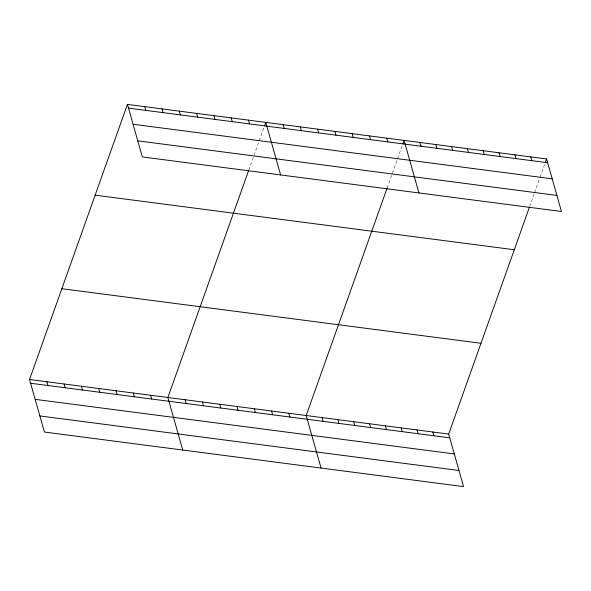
<?xml version="1.0" encoding="UTF-8"?>
<svg xmlns="http://www.w3.org/2000/svg" width="591" height="591" viewBox="0 0 591 591"><rect width="100%" height="100%" fill="white"/><g stroke="black" fill="none" stroke-linecap="round" stroke-linejoin="round"><path stroke-width="0.44" stroke-dasharray="2.96 2.22" d="M248.841 169.949L264.221 126.718M387.157 187.96L402.537 144.729M529.662 206.525L534.279 193.553M534.582 192.688L539.812 177.987M540.122 177.123L545.042 163.293"/><path stroke-width="0.89" d="M529.351 207.389L448.687 434.075L463.558 486.615L44.414 432.036L29.55 379.496L127.442 104.385L546.586 158.964L561.45 211.504L142.313 156.925L127.442 104.385M248.53 170.814L167.866 397.507L182.73 450.047M264.532 125.853L265.758 122.396L280.629 174.936M387.157 187.96L306.182 415.517L321.046 468.057M402.848 143.864L404.074 140.407L418.945 192.947M545.353 162.422L546.586 158.964M128.506 108.146L547.65 162.732M133.064 124.243L552.201 178.829M137.755 140.828L556.892 195.407M95.136 195.17L514.281 249.757M61.856 288.711L480.993 343.29M29.55 379.496L448.687 434.075M30.614 383.256L449.751 437.842M35.172 399.353L454.309 453.94M39.863 415.938L459 470.517M530.748 156.903L531.811 160.671M514.916 154.842L515.98 158.602M499.077 152.781L500.149 156.541M483.246 150.72L484.31 154.48M467.415 148.659L468.478 152.419M451.576 146.598L452.64 150.358M435.744 144.529L436.808 148.297M419.913 142.468L420.977 146.236M386.787 138.154L387.851 141.921M369.493 135.908L370.564 139.668M352.206 133.655L353.27 137.415M432.856 432.014L433.92 435.781M334.92 131.401L335.983 135.162M417.024 429.952L418.088 433.713M317.626 129.148L318.689 132.916M401.186 427.891L402.249 431.652M385.354 425.83L386.418 429.591M300.339 126.902L301.403 130.663M369.515 423.769L370.587 427.529M283.052 124.649L284.116 128.41M353.684 421.708L354.748 425.468M337.853 419.64L338.916 423.407M248.471 120.143L249.535 123.911M322.014 417.578L323.078 421.346M231.177 117.89L232.248 121.657M213.89 115.644L214.954 119.404M288.896 413.264L289.959 417.032M196.604 113.391L197.667 117.151M271.601 411.018L272.665 414.779M179.309 111.138L180.381 114.898M254.315 408.765L255.378 412.525M162.023 108.884L163.086 112.652M237.021 406.512L238.092 410.272M144.736 106.639L145.8 110.399M219.734 404.259L220.798 408.026M202.447 402.013L203.511 405.773M185.153 399.76L186.217 403.52M150.579 395.253L151.643 399.021M133.285 393L134.349 396.768M115.999 390.754L117.062 394.515M98.704 388.501L99.776 392.261M81.418 386.248L82.481 390.008M64.131 383.995L65.195 387.762M46.837 381.749L47.901 385.509"/></g></svg>
